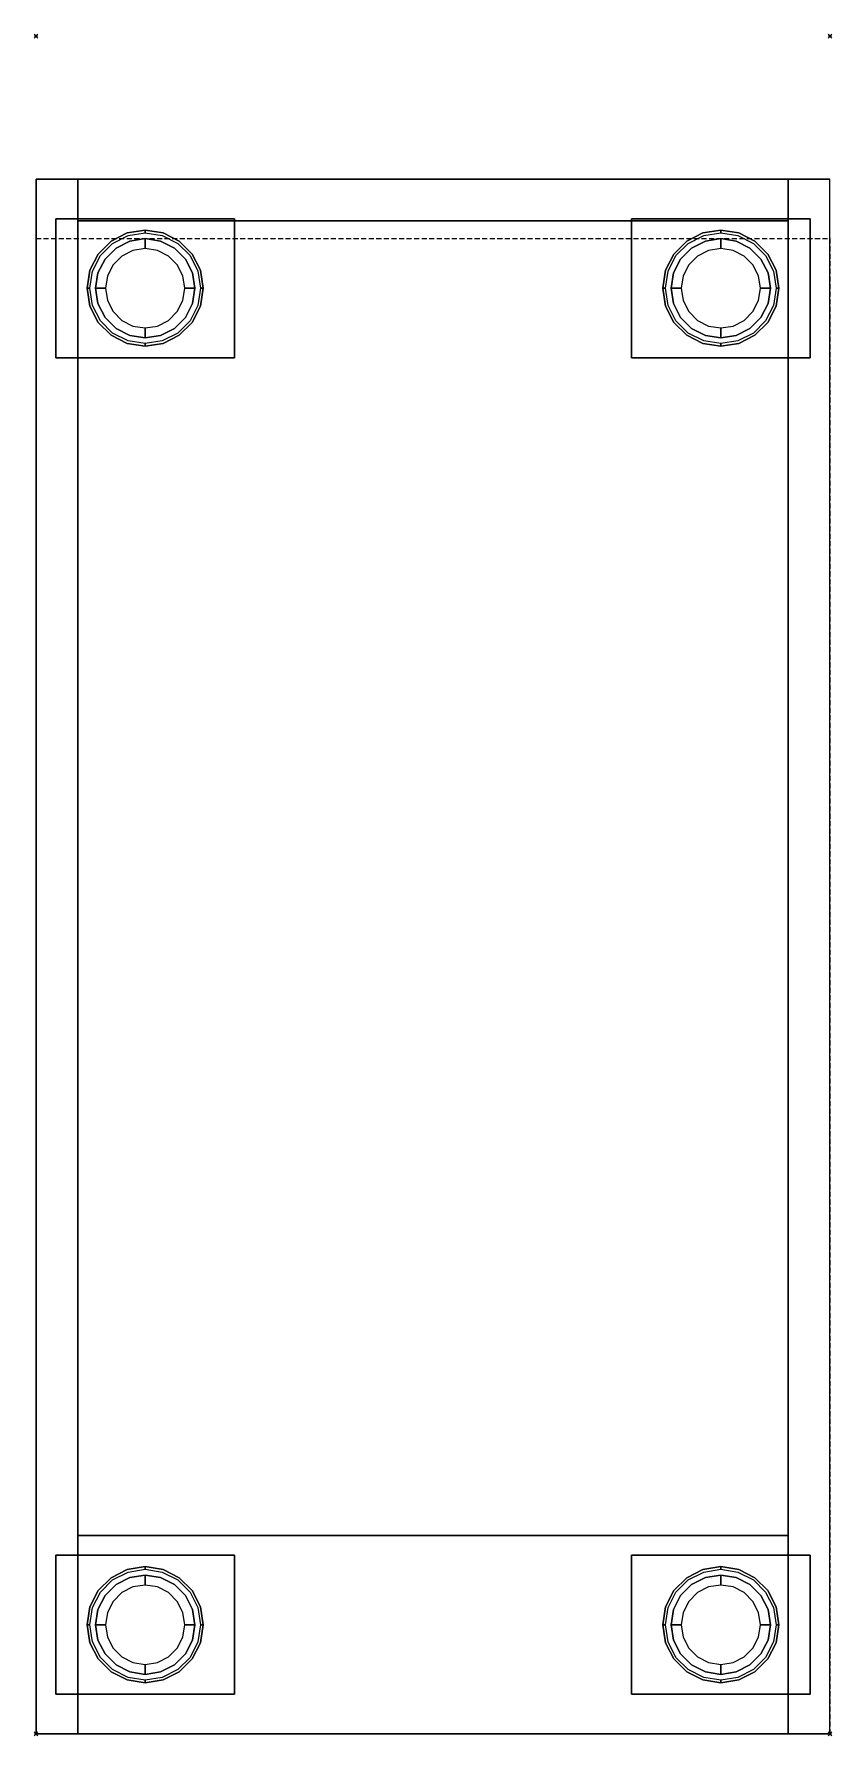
# Model space of a CAD drawing. Header units: millimetres. Extents: x -1 to 401, y -856 to 1.
import ezdxf

# ---------------------------------------------------------------- set-up
doc = ezdxf.new("R2010")
doc.units = ezdxf.units.MM
doc.header["$PDMODE"] = 35
doc.linetypes.add('CONTINUA', pattern=[0])
doc.linetypes.add('NASCOSTA', pattern=[0.381, 0.254, -0.127])
for name, color, linetype in [('IQ_200_3D', 1, 'Continuous'), ('IQ_204_2D', 7, 'Continuous'), ('IQ_204_3D', 7, 'Continuous')]:
    doc.layers.add(name, color=color, linetype=linetype)
doc.layers.add('IQ_INS_3D', color=3, linetype='CONTINUA', plot=False)

# ---------------------------------------------------------------- blocks, each defined once
blk = doc.blocks.new('ZNS-MC-LEG200')
at = {"layer": 'IQ_204_3D'}
for points in [[(-45, -35, 148), (-45, 35, 148), (45, 35, 148), (45, -35, 148)], [(-45, -35, 150), (45, -35, 150), (45, 35, 150), (-45, 35, 150)], [(-45, 35, 148), (-45, 35, 150), (45, 35, 150), (45, 35, 148)], [(-45, -35, 148), (-45, -35, 150), (-45, 35, 150), (-45, 35, 148)], [(45, -35, 148), (45, 35, 148), (45, 35, 150), (45, -35, 150)], [(-45, -35, 148), (45, -35, 148), (45, -35, 150), (-45, -35, 150)]]:
    blk.add_3dface(points, dxfattribs=at)
for points, invisible_edges in [([(-17.19, 23.66, 148), (-17.19, 23.66, 71), (-9.04, 27.82, 71), (-9.04, 27.82, 148)], 5), ([(-17.19, 23.66, 71), (-16.41, 22.58, 66), (-8.62, 26.54, 66), (-9.04, 27.82, 71)], 5), ([(-9.04, 27.82, 148), (-9.04, 27.82, 71), (0, 29.25, 71), (0, 29.25, 148)], 1), ([(-9.04, 27.82, 71), (-8.62, 26.54, 66), (0, 27.91, 66), (0, 29.25, 71)], 1), ([(0, 29.25, 148), (0, 29.25, 71), (9.04, 27.82, 71), (9.04, 27.82, 148)], 4), ([(0, 29.25, 71), (0, 27.91, 66), (8.62, 26.54, 66), (9.04, 27.82, 71)], 4), ([(9.04, 27.82, 71), (8.62, 26.54, 66), (16.41, 22.58, 66), (17.19, 23.66, 71)], 5), ([(9.04, 27.82, 148), (9.04, 27.82, 71), (17.19, 23.66, 71), (17.19, 23.66, 148)], 5), ([(-27.82, 9.04, 148), (-27.82, 9.04, 71), (-23.66, 17.19, 71), (-23.66, 17.19, 148)], 5), ([(-27.82, 9.04, 71), (-26.54, 8.62, 66), (-22.58, 16.41, 66), (-23.66, 17.19, 71)], 5), ([(-23.66, 17.19, 148), (-23.66, 17.19, 71), (-17.19, 23.66, 71), (-17.19, 23.66, 148)], 5), ([(-23.66, 17.19, 71), (-22.58, 16.41, 66), (-16.41, 22.58, 66), (-17.19, 23.66, 71)], 5), ([(-14.69, 20.23, 66), (-14.69, 20.23, 5), (-20.23, 14.69, 5), (-20.23, 14.69, 66)], 5), ([(-14.69, 20.23, 5), (-13.83, 19.04, 1.46), (-19.04, 13.83, 1.46), (-20.23, 14.69, 5)], 7), ([(-13.83, 19.04, 1.46), (-11.76, 16.18), (-16.18, 11.76), (-19.04, 13.83, 1.46)], 13), ([(-7.73, 23.78, 66), (-7.73, 23.78, 5), (-14.69, 20.23, 5), (-14.69, 20.23, 66)], 5), ([(-7.73, 23.78, 5), (-7.27, 22.38, 1.46), (-13.83, 19.04, 1.46), (-14.69, 20.23, 5)], 7), ([(-7.27, 22.38, 1.46), (-6.18, 19.02), (-11.76, 16.18), (-13.83, 19.04, 1.46)], 13), ([(0, 25, 66), (0, 25, 5), (-7.73, 23.78, 5), (-7.73, 23.78, 66)], 4), ([(0, 25, 5), (0, 23.54, 1.46), (-7.27, 22.38, 1.46), (-7.73, 23.78, 5)], 6), ([(0, 23.54, 1.46), (0, 20), (-6.18, 19.02), (-7.27, 22.38, 1.46)], 12), ([(7.73, 23.78, 66), (7.73, 23.78, 5), (0, 25, 5), (0, 25, 66)], 1), ([(7.73, 23.78, 5), (7.27, 22.38, 1.46), (0, 23.54, 1.46), (0, 25, 5)], 3), ([(7.27, 22.38, 1.46), (6.18, 19.02), (0, 20), (0, 23.54, 1.46)], 9), ([(13.83, 19.04, 1.46), (11.76, 16.18), (6.18, 19.02), (7.27, 22.38, 1.46)], 13), ([(14.69, 20.23, 5), (13.83, 19.04, 1.46), (7.27, 22.38, 1.46), (7.73, 23.78, 5)], 7), ([(14.69, 20.23, 66), (14.69, 20.23, 5), (7.73, 23.78, 5), (7.73, 23.78, 66)], 5), ([(19.04, 13.83, 1.46), (16.18, 11.76), (11.76, 16.18), (13.83, 19.04, 1.46)], 13), ([(20.23, 14.69, 5), (19.04, 13.83, 1.46), (13.83, 19.04, 1.46), (14.69, 20.23, 5)], 7), ([(20.23, 14.69, 66), (20.23, 14.69, 5), (14.69, 20.23, 5), (14.69, 20.23, 66)], 5), ([(17.19, 23.66, 71), (16.41, 22.58, 66), (22.58, 16.41, 66), (23.66, 17.19, 71)], 5), ([(17.19, 23.66, 148), (17.19, 23.66, 71), (23.66, 17.19, 71), (23.66, 17.19, 148)], 5), ([(23.66, 17.19, 71), (22.58, 16.41, 66), (26.54, 8.62, 66), (27.82, 9.04, 71)], 5), ([(23.66, 17.19, 148), (23.66, 17.19, 71), (27.82, 9.04, 71), (27.82, 9.04, 148)], 5), ([(-29.25, 0, 148), (-29.25, 0, 71), (-27.82, 9.04, 71), (-27.82, 9.04, 148)], 4), ([(-29.25, 0, 71), (-27.91, 0, 66), (-26.54, 8.62, 66), (-27.82, 9.04, 71)], 4), ([(-20.23, 14.69, 66), (-20.23, 14.69, 5), (-23.78, 7.73, 5), (-23.78, 7.73, 66)], 5), ([(-20.23, 14.69, 5), (-19.04, 13.83, 1.46), (-22.38, 7.27, 1.46), (-23.78, 7.73, 5)], 7), ([(-19.04, 13.83, 1.46), (-16.18, 11.76), (-19.02, 6.18), (-22.38, 7.27, 1.46)], 13), ([(22.38, 7.27, 1.46), (19.02, 6.18), (16.18, 11.76), (19.04, 13.83, 1.46)], 13), ([(23.78, 7.73, 5), (22.38, 7.27, 1.46), (19.04, 13.83, 1.46), (20.23, 14.69, 5)], 7), ([(23.78, 7.73, 66), (23.78, 7.73, 5), (20.23, 14.69, 5), (20.23, 14.69, 66)], 5), ([(27.82, 9.04, 71), (26.54, 8.62, 66), (27.91, 0, 66), (29.25, 0, 71)], 1), ([(27.82, 9.04, 148), (27.82, 9.04, 71), (29.25, 0, 71), (29.25, 0, 148)], 1), ([(-27.82, -9.04, 148), (-27.82, -9.04, 71), (-29.25, 0, 71), (-29.25, 0, 148)], 1), ([(-27.82, -9.04, 71), (-26.54, -8.62, 66), (-27.91, 0, 66), (-29.25, 0, 71)], 1), ([(-23.78, 7.73, 66), (-23.78, 7.73, 5), (-25, 0, 5), (-25, 0, 66)], 1), ([(-23.78, 7.73, 5), (-22.38, 7.27, 1.46), (-23.54, 0, 1.46), (-25, 0, 5)], 3), ([(-25, 0, 66), (-25, 0, 5), (-23.78, -7.73, 5), (-23.78, -7.73, 66)], 4), ([(-25, 0, 5), (-23.54, 0, 1.46), (-22.38, -7.27, 1.46), (-23.78, -7.73, 5)], 6), ([(-22.38, 7.27, 1.46), (-19.02, 6.18), (-20, 0), (-23.54, 0, 1.46)], 9), ([(-23.54, 0, 1.46), (-20, 0), (-19.02, -6.18), (-22.38, -7.27, 1.46)], 12), ([(23.54, 0, 1.46), (20, 0), (19.02, 6.18), (22.38, 7.27, 1.46)], 12), ([(22.38, -7.27, 1.46), (19.02, -6.18), (20, 0), (23.54, 0, 1.46)], 9), ([(25, 0, 5), (23.54, 0, 1.46), (22.38, 7.27, 1.46), (23.78, 7.73, 5)], 6), ([(23.78, -7.73, 5), (22.38, -7.27, 1.46), (23.54, 0, 1.46), (25, 0, 5)], 3), ([(25, 0, 66), (25, 0, 5), (23.78, 7.73, 5), (23.78, 7.73, 66)], 4), ([(23.78, -7.73, 66), (23.78, -7.73, 5), (25, 0, 5), (25, 0, 66)], 1), ([(29.25, 0, 71), (27.91, 0, 66), (26.54, -8.62, 66), (27.82, -9.04, 71)], 4), ([(29.25, 0, 148), (29.25, 0, 71), (27.82, -9.04, 71), (27.82, -9.04, 148)], 4), ([(-23.78, -7.73, 5), (-22.38, -7.27, 1.46), (-19.04, -13.83, 1.46), (-20.23, -14.69, 5)], 7), ([(-23.78, -7.73, 66), (-23.78, -7.73, 5), (-20.23, -14.69, 5), (-20.23, -14.69, 66)], 5), ([(-22.38, -7.27, 1.46), (-19.02, -6.18), (-16.18, -11.76), (-19.04, -13.83, 1.46)], 13), ([(19.04, -13.83, 1.46), (16.18, -11.76), (19.02, -6.18), (22.38, -7.27, 1.46)], 13), ([(20.23, -14.69, 5), (19.04, -13.83, 1.46), (22.38, -7.27, 1.46), (23.78, -7.73, 5)], 7), ([(20.23, -14.69, 66), (20.23, -14.69, 5), (23.78, -7.73, 5), (23.78, -7.73, 66)], 5), ([(-23.66, -17.19, 71), (-22.58, -16.41, 66), (-26.54, -8.62, 66), (-27.82, -9.04, 71)], 5), ([(-23.66, -17.19, 148), (-23.66, -17.19, 71), (-27.82, -9.04, 71), (-27.82, -9.04, 148)], 5), ([(-17.19, -23.66, 71), (-16.41, -22.58, 66), (-22.58, -16.41, 66), (-23.66, -17.19, 71)], 5), ([(-20.23, -14.69, 5), (-19.04, -13.83, 1.46), (-13.83, -19.04, 1.46), (-14.69, -20.23, 5)], 7), ([(-20.23, -14.69, 66), (-20.23, -14.69, 5), (-14.69, -20.23, 5), (-14.69, -20.23, 66)], 5), ([(-19.04, -13.83, 1.46), (-16.18, -11.76), (-11.76, -16.18), (-13.83, -19.04, 1.46)], 13), ([(-13.83, -19.04, 1.46), (-11.76, -16.18), (-6.18, -19.02), (-7.27, -22.38, 1.46)], 13), ([(7.27, -22.38, 1.46), (6.18, -19.02), (11.76, -16.18), (13.83, -19.04, 1.46)], 13), ([(13.83, -19.04, 1.46), (11.76, -16.18), (16.18, -11.76), (19.04, -13.83, 1.46)], 13), ([(14.69, -20.23, 5), (13.83, -19.04, 1.46), (19.04, -13.83, 1.46), (20.23, -14.69, 5)], 7), ([(14.69, -20.23, 66), (14.69, -20.23, 5), (20.23, -14.69, 5), (20.23, -14.69, 66)], 5), ([(23.66, -17.19, 71), (22.58, -16.41, 66), (16.41, -22.58, 66), (17.19, -23.66, 71)], 5), ([(27.82, -9.04, 71), (26.54, -8.62, 66), (22.58, -16.41, 66), (23.66, -17.19, 71)], 5), ([(27.82, -9.04, 148), (27.82, -9.04, 71), (23.66, -17.19, 71), (23.66, -17.19, 148)], 5), ([(-17.19, -23.66, 148), (-17.19, -23.66, 71), (-23.66, -17.19, 71), (-23.66, -17.19, 148)], 5), ([(-9.04, -27.82, 71), (-8.62, -26.54, 66), (-16.41, -22.58, 66), (-17.19, -23.66, 71)], 5), ([(-9.04, -27.82, 148), (-9.04, -27.82, 71), (-17.19, -23.66, 71), (-17.19, -23.66, 148)], 5), ([(-14.69, -20.23, 5), (-13.83, -19.04, 1.46), (-7.27, -22.38, 1.46), (-7.73, -23.78, 5)], 7), ([(-14.69, -20.23, 66), (-14.69, -20.23, 5), (-7.73, -23.78, 5), (-7.73, -23.78, 66)], 5), ([(-7.73, -23.78, 5), (-7.27, -22.38, 1.46), (0, -23.54, 1.46), (0, -25, 5)], 3), ([(-7.73, -23.78, 66), (-7.73, -23.78, 5), (0, -25, 5), (0, -25, 66)], 1), ([(-7.27, -22.38, 1.46), (-6.18, -19.02), (0, -20), (0, -23.54, 1.46)], 9), ([(0, -23.54, 1.46), (0, -20), (6.18, -19.02), (7.27, -22.38, 1.46)], 12), ([(0, -25, 5), (0, -23.54, 1.46), (7.27, -22.38, 1.46), (7.73, -23.78, 5)], 6), ([(0, -25, 66), (0, -25, 5), (7.73, -23.78, 5), (7.73, -23.78, 66)], 4), ([(7.73, -23.78, 5), (7.27, -22.38, 1.46), (13.83, -19.04, 1.46), (14.69, -20.23, 5)], 7), ([(7.73, -23.78, 66), (7.73, -23.78, 5), (14.69, -20.23, 5), (14.69, -20.23, 66)], 5), ([(17.19, -23.66, 71), (16.41, -22.58, 66), (8.62, -26.54, 66), (9.04, -27.82, 71)], 5), ([(17.19, -23.66, 148), (17.19, -23.66, 71), (9.04, -27.82, 71), (9.04, -27.82, 148)], 5), ([(23.66, -17.19, 148), (23.66, -17.19, 71), (17.19, -23.66, 71), (17.19, -23.66, 148)], 5), ([(0, -29.25, 71), (0, -27.91, 66), (-8.62, -26.54, 66), (-9.04, -27.82, 71)], 4), ([(0, -29.25, 148), (0, -29.25, 71), (-9.04, -27.82, 71), (-9.04, -27.82, 148)], 4), ([(9.04, -27.82, 71), (8.62, -26.54, 66), (0, -27.91, 66), (0, -29.25, 71)], 1), ([(9.04, -27.82, 148), (9.04, -27.82, 71), (0, -29.25, 71), (0, -29.25, 148)], 1)]:
    blk.add_3dface(points, dxfattribs=dict(at, invisible_edges=invisible_edges))

msp = doc.modelspace()

# ---------------------------------------------------------------- linework, layer by layer
at = {"layer": 'IQ_200_3D', "invisible_edges": 8}
for points in [[(0, -855, 600), (0, -855, 150), (0, -72, 150), (0, -72, 600)], [(21, -855, 600), (21, -855, 150), (21, -72, 150), (21, -72, 600)], [(379, -855, 600), (379, -855, 150), (379, -72, 150), (379, -72, 600)], [(400, -855, 600), (400, -855, 150), (400, -72, 150), (400, -72, 600)]]:
    msp.add_3dface(points, dxfattribs=at)
at = {"layer": 'IQ_200_3D'}
for points in [[(0, -72, 150), (21, -72, 150), (21, -72, 600), (0, -72, 600)], [(0, -855, 150), (21, -855, 150), (21, -72, 150), (0, -72, 150)], [(0, -855, 600), (21, -855, 600), (21, -72, 600), (0, -72, 600)], [(21, -72, 600), (379, -72, 600), (379, -72, 150), (21, -72, 150)], [(21, -855, 150), (379, -855, 150), (379, -72, 150), (21, -72, 150)], [(21, -72, 600), (21, -93, 600), (379, -93, 600), (379, -72, 600)], [(379, -72, 150), (400, -72, 150), (400, -72, 600), (379, -72, 600)], [(379, -855, 150), (400, -855, 150), (400, -72, 150), (379, -72, 150)], [(400, -72, 600), (379, -72, 600), (379, -855, 600), (400, -855, 600)], [(21, -855, 195), (379, -855, 195), (379, -93, 195), (21, -93, 195)], [(21, -93, 600), (379, -93, 600), (379, -93, 195), (21, -93, 195)], [(379, -855, 555), (21, -855, 555), (21, -755, 555), (379, -755, 555)], [(21, -755, 555), (379, -755, 555), (379, -755, 600), (21, -755, 600)], [(379, -855, 600), (21, -855, 600), (21, -755, 600), (379, -755, 600)], [(21, -855, 150), (0, -855, 150), (0, -855, 600), (21, -855, 600)], [(21, -855, 150), (379, -855, 150), (379, -855, 195), (21, -855, 195)], [(21, -855, 555), (379, -855, 555), (379, -855, 600), (21, -855, 600)], [(400, -855, 150), (379, -855, 150), (379, -855, 600), (400, -855, 600)]]:
    msp.add_3dface(points, dxfattribs=at)
at = {"layer": 'IQ_204_2D', "linetype": 'NASCOSTA', "ltscale": 10}
msp.add_lwpolyline([(0, -102), (400, -102), (400, -855), (0, -855)], close=True, dxfattribs=at)
at = {"layer": 'IQ_INS_3D'}
for p in [(0, 0), (400, 0), (0, -855), (400, -855)]:
    msp.add_point(p, dxfattribs=at)

# ---------------------------------------------------------------- block references
for p in [(55, -127), (345, -127), (55, -800), (345, -800)]:
    msp.add_blockref('ZNS-MC-LEG200', p)

doc.saveas('drawing.dxf')
